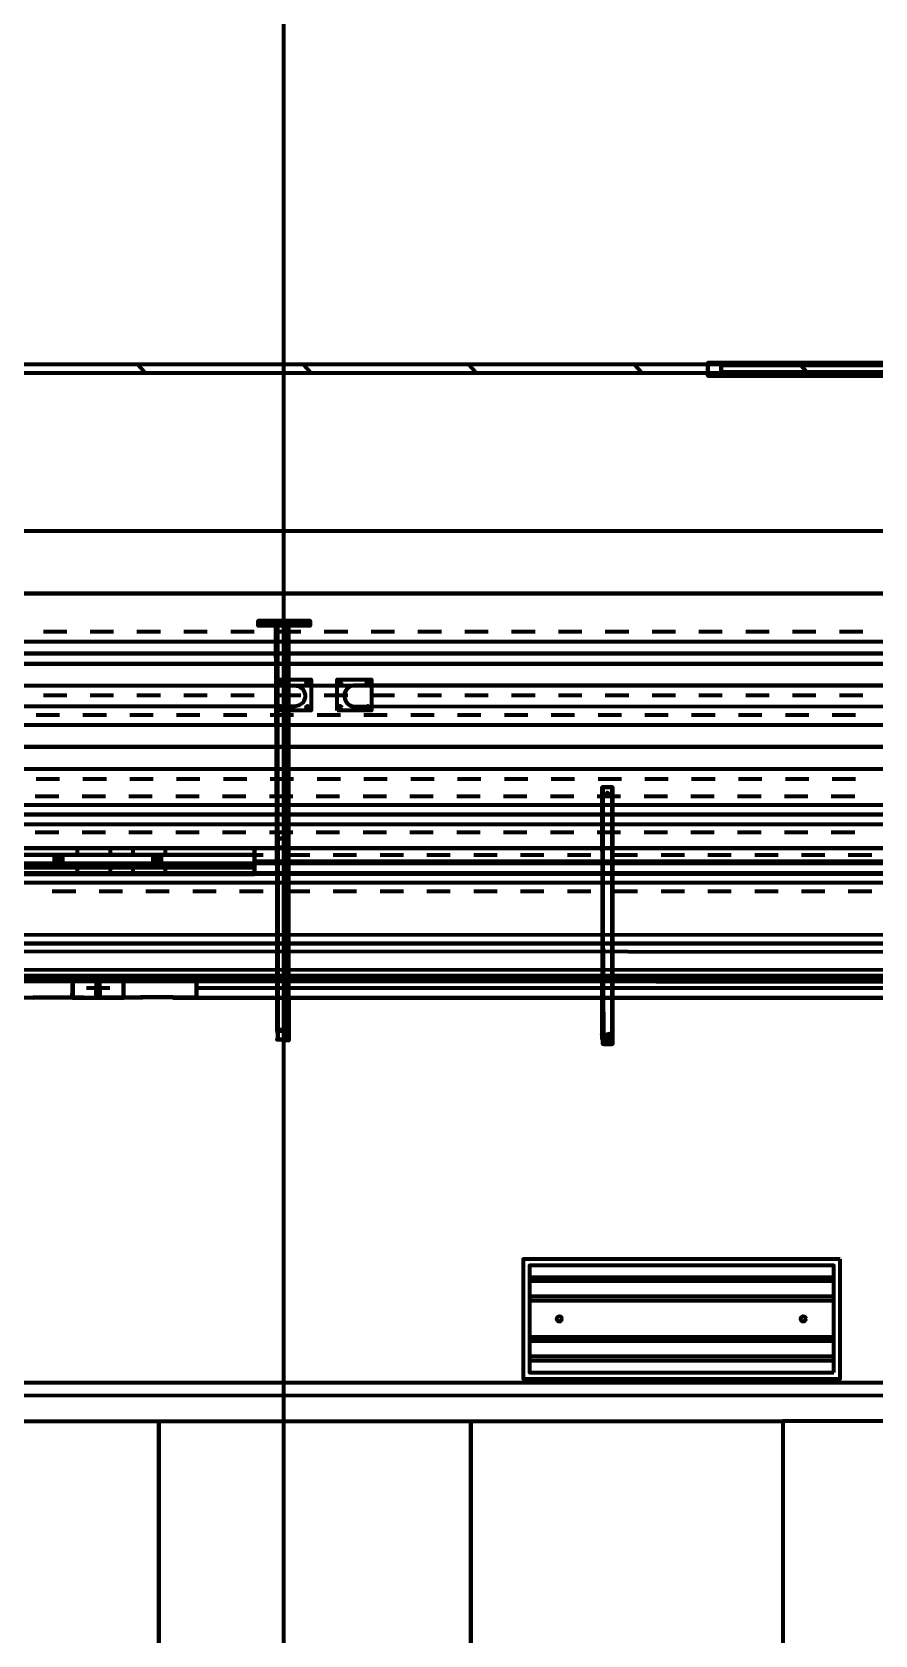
# Model space of a CAD drawing. Extents: x 0 to 1153, y 0 to 816.
# Drawn here: x 720.04 to 741, y 607.2 to 647.06 of the extents above; entities that cross this region are included whole.
import ezdxf

# ---------------------------------------------------------------- set-up
doc = ezdxf.new("R2010")
doc.units = 0
doc.header["$MEASUREMENT"] = 0
for name, color, linetype in [('Arch', 7, 'Continuous'), ('Electrical', 7, 'Continuous'), ('Hatch', 7, 'Continuous'), ('PIPE', 7, 'Continuous')]:
    doc.layers.add(name, color=color, linetype=linetype)

msp = doc.modelspace()

# ---------------------------------------------------------------- linework, layer by layer
at = {"layer": 'Arch', "color": 11, "linetype": 'Continuous', "lineweight": 211}
for p, q in [((726.302, 361.77), (726.302, 717.391)), ((722.852, 638.588), (722.662, 638.789)), ((726.969, 638.588), (726.779, 638.789)), ((731.086, 638.588), (730.896, 638.789)), ((735.203, 638.588), (735.013, 638.789)), ((739.32, 638.588), (739.129, 638.789)), ((917.988, 634.651), (110.871, 634.651))]:
    msp.add_line(p, q, dxfattribs=at)
for points in [[(870.49, 638.588), (870.49, 383.254), (870.68, 383.254), (870.68, 638.789), (870.49, 638.789), (916.982, 638.789), (870.49, 638.789), (870.49, 584.528), (916.982, 584.528), (870.49, 584.528), (870.49, 638.789), (681.905, 638.789), (681.905, 638.588)], [(736.843, 638.831), (762.709, 638.831), (736.843, 638.831), (736.843, 638.514), (762.709, 638.514), (762.709, 638.789), (736.843, 638.789), (736.843, 638.588), (762.709, 638.588), (762.709, 638.831), (762.709, 638.514), (736.843, 638.514)], [(737.171, 638.831), (737.171, 638.514), (762.392, 638.514), (762.392, 638.831)], [(915.596, 631.603), (915.829, 631.603), (915.829, 633.095), (915.596, 633.095), (915.596, 631.603), (915.596, 633.095), (681.905, 633.095), (681.905, 631.603), (681.905, 633.095), (915.829, 633.095), (915.829, 631.603), (681.905, 631.603)], [(726.133, 630.185), (726.133, 630.957), (726.98, 630.957), (726.98, 630.185)], [(726.564, 630.809), (726.62, 630.805)], [(727.625, 630.185), (727.625, 630.957), (728.483, 630.957), (728.483, 630.185)], [(699.008, 613.473), (755.205, 613.473), (755.205, 523.737), (699.008, 523.737)]]:
    msp.add_lwpolyline(points, close=True, dxfattribs=at)
for points in [[(762.392, 638.831), (737.171, 638.831), (737.171, 638.556), (737.171, 638.778), (741.86, 638.778)], [(741.86, 638.778), (737.171, 638.778), (737.171, 638.831), (737.171, 638.556), (737.171, 638.778), (737.171, 638.831), (737.171, 638.556), (737.171, 638.778), (741.86, 638.778)], [(741.86, 638.778), (737.171, 638.778), (737.171, 638.831), (737.171, 638.556), (737.171, 638.778), (737.171, 638.831), (737.171, 638.556), (737.171, 638.778), (741.86, 638.778)], [(741.86, 638.778), (737.171, 638.778), (737.171, 638.831), (737.171, 638.556), (737.171, 638.778), (737.171, 638.831), (737.171, 638.556), (737.171, 638.778), (741.86, 638.778)], [(741.86, 638.778), (737.171, 638.778), (737.171, 638.831), (737.171, 638.556), (737.171, 638.778), (737.171, 638.831), (737.171, 638.556), (737.171, 638.778), (741.86, 638.778)], [(741.86, 638.778), (737.171, 638.778), (737.171, 638.831), (737.171, 638.556), (737.171, 638.778), (737.171, 638.831), (737.171, 638.556), (737.171, 638.778), (741.86, 638.778)], [(741.86, 638.778), (737.171, 638.778), (737.171, 638.831), (737.171, 638.556), (737.171, 638.778), (737.171, 638.831), (737.171, 638.556), (737.171, 638.778), (741.86, 638.778)], [(741.86, 638.778), (737.171, 638.778), (737.171, 638.831), (737.171, 638.556), (737.171, 638.778), (737.171, 638.831), (737.171, 638.556), (737.171, 638.778), (741.86, 638.778)], [(741.86, 638.778), (737.171, 638.778), (737.171, 638.831), (737.171, 638.556), (737.171, 638.778), (737.171, 638.831), (737.171, 638.556), (737.171, 638.778), (741.86, 638.778)], [(741.86, 638.778), (737.171, 638.778), (737.171, 638.831), (737.171, 638.556), (737.171, 638.778), (737.171, 638.831), (737.171, 638.556), (737.171, 638.778), (741.86, 638.778)], [(741.86, 638.778), (737.171, 638.778), (737.171, 638.831), (737.171, 638.556), (737.171, 638.778), (737.171, 638.831), (737.171, 638.556), (737.171, 638.778), (741.86, 638.778)], [(741.86, 638.778), (737.171, 638.778), (737.171, 638.831), (737.171, 638.556), (737.171, 638.778), (737.171, 638.831), (737.171, 638.556), (737.171, 638.778), (741.86, 638.778)], [(741.86, 638.778), (737.171, 638.778), (737.171, 638.831), (737.171, 638.556), (737.171, 638.778), (737.171, 638.831), (737.171, 638.556), (737.171, 638.778), (741.86, 638.778)], [(741.86, 638.778), (737.171, 638.778), (737.171, 638.831), (737.171, 638.556), (737.171, 638.778), (737.171, 638.831), (737.171, 638.556), (737.171, 638.778), (741.86, 638.778)], [(741.86, 638.778), (737.171, 638.778), (737.171, 638.831), (737.171, 638.556), (737.171, 638.778), (737.171, 638.831), (737.171, 638.556), (737.171, 638.778), (741.86, 638.778)], [(741.86, 638.778), (737.171, 638.778), (737.171, 638.831), (737.171, 638.556), (737.171, 638.778), (737.171, 638.831), (737.171, 638.556), (737.171, 638.778), (741.86, 638.778)], [(741.86, 638.778), (737.171, 638.778), (737.171, 638.831), (737.171, 638.556), (737.171, 638.778), (737.171, 638.831), (737.171, 638.556), (737.171, 638.778), (741.86, 638.778)], [(741.86, 638.778), (737.171, 638.778), (737.171, 638.831), (737.171, 638.556), (737.171, 638.778), (737.171, 638.831), (741.86, 638.831), (737.171, 638.831), (741.86, 638.831), (737.171, 638.831), (741.86, 638.831), (737.171, 638.831), (741.86, 638.831), (737.171, 638.831), (741.86, 638.831), (737.171, 638.831), (741.86, 638.831), (737.171, 638.831), (741.86, 638.831), (737.171, 638.831), (741.86, 638.831), (737.171, 638.831), (741.86, 638.831), (737.171, 638.831), (741.86, 638.831), (737.171, 638.831), (741.86, 638.831), (737.171, 638.831), (741.86, 638.831), (737.171, 638.831), (741.86, 638.831), (737.171, 638.831), (741.86, 638.831), (737.171, 638.831), (741.86, 638.831), (737.171, 638.831), (741.86, 638.831), (737.171, 638.831), (741.86, 638.831), (737.171, 638.831), (737.171, 638.556), (741.86, 638.598), (737.171, 638.556), (741.86, 638.598), (737.171, 638.556), (741.86, 638.598), (737.171, 638.556), (741.86, 638.598), (737.171, 638.556), (741.86, 638.598), (737.171, 638.556), (741.86, 638.598), (737.171, 638.556), (741.86, 638.598), (737.171, 638.556), (741.86, 638.598), (737.171, 638.556), (741.86, 638.598), (737.171, 638.556), (741.86, 638.598), (737.171, 638.556), (741.86, 638.598), (737.171, 638.556), (741.86, 638.598), (737.171, 638.556), (741.86, 638.598), (737.171, 638.556), (741.86, 638.598), (737.171, 638.556), (741.86, 638.598), (737.171, 638.556), (741.86, 638.598), (737.171, 638.556), (741.86, 638.598), (737.171, 638.556), (741.86, 638.598), (737.171, 638.556), (741.86, 638.598), (737.171, 638.556), (741.86, 638.598), (737.171, 638.556), (741.86, 638.598), (737.171, 638.556), (741.86, 638.598), (737.171, 638.556), (741.86, 638.598), (737.171, 638.556), (741.86, 638.598), (737.171, 638.556), (741.86, 638.598), (737.171, 638.556), (741.86, 638.598), (737.171, 638.556), (741.86, 638.598), (737.171, 638.556), (741.86, 638.598), (737.171, 638.556), (741.86, 638.598), (737.171, 638.556), (741.86, 638.598), (737.171, 638.556), (741.86, 638.598), (737.171, 638.556), (741.86, 638.598), (737.171, 638.556), (741.86, 638.598), (737.171, 638.598), (741.86, 638.556), (737.171, 638.514), (762.392, 638.556)], [(711.687, 630.809), (726.62, 630.805), (726.672, 630.789), (726.72, 630.762), (726.762, 630.726), (726.795, 630.682), (726.819, 630.631), (726.83, 630.577), (726.83, 630.522), (726.819, 630.469), (726.795, 630.418), (726.762, 630.373), (726.72, 630.337), (726.672, 630.311), (726.578, 630.29), (711.69, 630.291)], [(755.205, 613.156), (699.336, 613.145), (699.336, 523.737)], [(715.433, 604.753), (715.433, 612.51), (723.191, 612.51), (730.948, 612.51), (730.948, 604.753)], [(723.191, 604.753), (723.191, 612.51), (723.191, 604.753)], [(730.948, 604.753), (730.948, 612.51), (738.706, 612.51), (738.706, 604.753)], [(746.474, 604.753), (746.474, 612.51), (738.706, 612.51), (738.706, 604.753)]]:
    msp.add_lwpolyline(points, dxfattribs=at)
msp.add_lwpolyline([(742.936, 630.809), (728.045, 630.808), (727.99, 630.798), (727.94, 630.777), (727.885, 630.736), (727.841, 630.682), (727.818, 630.631), (727.807, 630.577), (727.807, 630.522), (727.818, 630.469), (727.849, 630.406), (727.895, 630.354), (727.952, 630.316), (728.003, 630.298), (728.059, 630.29), (742.937, 630.292, 0.273594)], format="xyb", dxfattribs=at)
for centre, radius in [((726.212, 630.888), 0.037), ((726.89, 630.888), 0.0371), ((727.705, 630.888), 0.037), ((728.393, 630.888), 0.037), ((726.212, 630.264), 0.037), ((726.89, 630.264), 0.0371), ((727.705, 630.264), 0.037), ((728.393, 630.264), 0.037)]:
    msp.add_circle(centre, radius, dxfattribs=at)
msp.add_arc((728.065, 630.55), 0.26, 91.3035, 271.8214, dxfattribs=at)
at = {"layer": 'Electrical', "color": 5, "linetype": 'Continuous', "lineweight": 211}
msp.add_line((725.572, 626.438), (823.32, 626.438), dxfattribs=at)
for points in [[(823.32, 626.131), (725.572, 626.131), (823.32, 626.121), (823.32, 626.766), (823.32, 626.131), (823.32, 626.766), (823.32, 626.121), (725.572, 626.121), (725.572, 626.766), (725.572, 626.131), (725.572, 626.766), (725.572, 626.121)], [(725.572, 626.766), (823.32, 626.766), (725.572, 626.766), (823.32, 626.766)]]:
    msp.add_lwpolyline(points, close=True, dxfattribs=at)
at = {"layer": 'Hatch', "color": 3, "linetype": 'Continuous', "lineweight": 211}
for p, q in [((726.959, 632.291), (725.667, 632.291)), ((734.229, 628.28), (734.25, 628.28))]:
    msp.add_line(p, q, dxfattribs=at)
at = {"layer": 'Hatch', "color": 5, "linetype": 'Continuous', "lineweight": 211}
for p, q in [((721.17, 626.766), (722.545, 626.766)), ((723.36, 626.766), (721.984, 626.766)), ((720.598, 626.279), (720.598, 626.597)), ((722.545, 626.597), (721.17, 626.597)), ((721.17, 626.279), (722.545, 626.279)), ((721.984, 626.597), (723.36, 626.597)), ((723.36, 626.279), (721.984, 626.279)), ((723.106, 626.597), (723.043, 626.597)), ((722.545, 626.121), (721.17, 626.121)), ((721.984, 626.121), (723.36, 626.121)), ((722.323, 623.517), (722.323, 623.528)), ((721.974, 623.284), (721.392, 623.284)), ((721.73, 623.062), (721.73, 623.041)), ((739.976, 616.088), (732.409, 616.088)), ((739.976, 615.992), (732.409, 615.992)), ((739.976, 615.611), (732.409, 615.611)), ((739.976, 615.505), (732.409, 615.505)), ((739.976, 614.606), (732.409, 614.606)), ((739.976, 614.5), (732.409, 614.5)), ((739.976, 614.119), (732.409, 614.119)), ((739.976, 614.013), (732.409, 614.013))]:
    msp.add_line(p, q, dxfattribs=at)
at = {"layer": 'Hatch', "color": 3, "linetype": 'Continuous', "lineweight": 211}
for points in [[(726.959, 632.418), (726.959, 632.291), (726.959, 632.418), (725.667, 632.418), (725.667, 632.291), (725.667, 632.418)], [(725.667, 632.365), (726.959, 632.344), (725.667, 632.344)], [(726.366, 622.02), (726.156, 622.004), (726.429, 621.982), (726.156, 622.004), (726.366, 622.02), (726.355, 622.226), (726.154, 622.205), (726.156, 622.004), (726.366, 622.02), (726.156, 622.004), (726.165, 622.247), (726.398, 622.205), (726.366, 622.02), (726.156, 622.004), (726.165, 622.226), (726.377, 622.205), (726.366, 622.02), (726.355, 622.247), (726.133, 622.205), (726.156, 622.004), (726.366, 622.02), (726.387, 632.354), (726.429, 621.982), (726.429, 632.354), (726.144, 632.354), (726.156, 622.004), (726.101, 632.354), (726.156, 622.004), (726.156, 622.004)], [(726.355, 632.354), (726.101, 632.354), (726.355, 632.354), (726.429, 632.354), (726.144, 632.354)], [(734.388, 628.105), (734.295, 628.09), (734.388, 628.105), (734.344, 628.152), (734.295, 628.09), (734.388, 628.105), (734.295, 628.09), (734.295, 628.09)], [(726.355, 622.247), (726.133, 622.247), (726.355, 622.247), (726.133, 622.247), (726.355, 622.247), (726.377, 626.777), (726.355, 622.247), (726.398, 626.798), (726.355, 627.02), (726.133, 626.988), (726.133, 626.777), (726.133, 622.247), (726.133, 626.777), (726.133, 622.247)], [(726.133, 626.777), (726.36, 626.791), (726.133, 626.777), (726.36, 626.791), (726.133, 626.777), (726.36, 626.791), (726.355, 627.01), (726.154, 626.988), (726.133, 626.777), (726.165, 627.02), (726.398, 626.988), (726.36, 626.791), (726.133, 626.777), (726.165, 627.01), (726.377, 626.988), (726.36, 626.791), (726.133, 626.777), (726.36, 626.791), (726.36, 626.791)], [(734.452, 621.924), (734.233, 621.914), (734.452, 621.924), (734.233, 621.914), (734.452, 621.924), (734.233, 621.914), (734.25, 622.131), (734.462, 622.109), (734.452, 621.924), (734.441, 622.152), (734.219, 622.109), (734.233, 621.914), (734.233, 621.914)], [(734.25, 622.014), (734.473, 622.014), (734.219, 622.014), (734.473, 622.014)]]:
    msp.add_lwpolyline(points, dxfattribs=at)
for points in [[(734.462, 628.28), (734.25, 628.28), (734.473, 628.28), (734.25, 628.28), (734.219, 628.28), (734.462, 628.28), (734.25, 628.28), (734.473, 628.28), (734.219, 628.28), (734.462, 628.28), (734.462, 622.014), (734.473, 628.28), (734.473, 622.014), (734.229, 622.014), (734.229, 628.28), (734.219, 622.014), (734.229, 628.28), (734.229, 621.887), (734.219, 628.28), (734.25, 621.887), (734.462, 621.887), (734.462, 628.28), (734.473, 621.887)], [(726.133, 627.01), (726.144, 626.994), (726.147, 627.003), (726.156, 627.009), (726.158, 627.01), (726.123, 626.994), (726.13, 627.016), (726.148, 627.029), (726.157, 627.031), (726.144, 626.994), (726.147, 627.003), (726.156, 627.009), (726.158, 627.01), (726.123, 626.994), (726.13, 627.016), (726.16, 627.031)], [(726.35, 627.01), (726.365, 626.997), (726.366, 626.995), (726.35, 627.031), (726.372, 627.024), (726.386, 627.003), (726.387, 626.997), (726.35, 627.01), (726.359, 627.006), (726.365, 626.997), (726.366, 626.995), (726.35, 627.031), (726.372, 627.024), (726.387, 626.994)], [(734.229, 622.115), (734.24, 622.13), (734.244, 622.131), (734.208, 622.115), (734.215, 622.137), (734.245, 622.152)], [(734.436, 622.131), (734.451, 622.119), (734.451, 622.116), (734.436, 622.152), (734.458, 622.145), (734.473, 622.115)]]:
    msp.add_lwpolyline(points, close=True, dxfattribs=at)
at = {"layer": 'Hatch', "color": 5, "linetype": 'Continuous', "lineweight": 211}
for points in [[(719.931, 626.766), (721.296, 626.766), (721.984, 626.766), (721.984, 626.597), (718.958, 626.597), (718.958, 626.766), (718.958, 626.597), (719.931, 626.597), (722.672, 626.597), (723.36, 626.597), (723.36, 626.766), (718.958, 626.766)], [(724.598, 626.766), (723.233, 626.766), (722.545, 626.766), (722.545, 626.597), (725.572, 626.597), (725.572, 626.766), (725.572, 626.597), (724.598, 626.597), (721.857, 626.597), (721.17, 626.597), (721.17, 626.766), (725.572, 626.766)], [(719.931, 626.279), (721.296, 626.279), (721.984, 626.279), (721.984, 626.121), (718.958, 626.121), (718.958, 626.279), (718.958, 626.121), (719.931, 626.121), (722.672, 626.121), (723.36, 626.121), (723.36, 626.279), (718.958, 626.279)], [(721.053, 623.517), (721.73, 623.517), (721.73, 623.528), (721.053, 623.517), (721.053, 623.062), (721.73, 623.041), (721.73, 623.041), (721.72, 623.517), (721.73, 623.041), (721.042, 623.041), (721.053, 623.517), (721.053, 623.041), (721.042, 623.041), (721.053, 623.517), (721.73, 623.528)], [(721.646, 623.517), (721.646, 623.062), (724.133, 623.062), (723.551, 623.041), (724.133, 623.041), (722.323, 623.062), (722.323, 623.062), (721.635, 623.041), (721.646, 623.517), (722.323, 623.528)], [(740.135, 616.543), (732.25, 616.543), (732.25, 613.569), (740.135, 613.569)], [(739.976, 613.727), (739.976, 616.384), (732.409, 616.384), (732.409, 613.727)], [(733.224, 615.056), (733.172, 614.989), (733.128, 614.992), (733.094, 615.024), (733.087, 615.067), (733.11, 615.108), (733.149, 615.124), (733.191, 615.114), (733.224, 615.056)], [(739.288, 615.056), (739.241, 614.99), (739.198, 614.99), (739.161, 615.019), (739.151, 615.061), (739.167, 615.1), (739.203, 615.123), (739.246, 615.119), (739.288, 615.056)]]:
    msp.add_lwpolyline(points, close=True, dxfattribs=at)
for points in [[(720.651, 626.279), (720.598, 626.279), (720.746, 626.279), (720.81, 626.279), (720.81, 626.597), (720.651, 626.597), (720.651, 626.279), (720.81, 626.279)], [(720.746, 626.597), (720.598, 626.597), (720.651, 626.597)], [(720.81, 626.597), (720.746, 626.597), (720.746, 626.279)], [(723.106, 626.279), (723.106, 626.597), (723.254, 626.597), (723.191, 626.597), (723.043, 626.597), (723.043, 626.279), (723.106, 626.279), (723.191, 626.279), (722.545, 626.279), (722.545, 626.121), (725.572, 626.121), (725.572, 626.279), (725.572, 626.121), (724.598, 626.121), (721.857, 626.121), (721.17, 626.121), (721.17, 626.279), (725.572, 626.279), (724.598, 626.279), (723.191, 626.279), (723.043, 626.279)], [(723.254, 626.597), (723.254, 626.279), (723.191, 626.279), (723.191, 626.597)], [(719.508, 623.517), (720.09, 623.528), (719.508, 623.517), (721.73, 623.528), (722.323, 623.528), (721.635, 623.528), (721.635, 623.041), (722.313, 623.041), (722.313, 623.041), (722.313, 623.517), (721.646, 623.517), (721.635, 623.041), (721.053, 623.041), (721.635, 623.041), (722.048, 623.041), (723.551, 623.062), (722.736, 623.062), (722.313, 623.041), (721.73, 623.041), (722.323, 623.041), (722.323, 623.517), (724.133, 623.528), (724.133, 623.041), (724.133, 623.517), (723.551, 623.528), (722.736, 623.528), (722.313, 623.517), (721.73, 623.528), (721.318, 623.528), (720.09, 623.517), (720.64, 623.517), (721.042, 623.528), (719.508, 623.528)], [(823.32, 623.528), (724.133, 623.528), (724.133, 623.041), (724.133, 623.517), (724.133, 623.041), (724.133, 623.528), (723.551, 623.517), (722.059, 623.517), (721.635, 623.528), (721.053, 623.517), (721.635, 623.528), (724.133, 623.528), (823.352, 623.528)], [(823.32, 623.517), (724.133, 623.517), (823.32, 623.528)], [(719.508, 623.062), (720.09, 623.041), (719.508, 623.062), (721.042, 623.041), (720.63, 623.041), (720.09, 623.062), (721.318, 623.062), (721.73, 623.041), (719.508, 623.041)], [(833.342, 623.284), (823.32, 623.284), (724.133, 623.284)], [(823.32, 623.041), (724.133, 623.041), (823.32, 623.041), (724.133, 623.041), (823.32, 623.041)]]:
    msp.add_lwpolyline(points, dxfattribs=at)
at = {"layer": 'Hatch', "color": 3, "linetype": 'Continuous', "lineweight": 211}
for p in [(726.133, 627.01), (726.133, 626.777), (726.133, 622.226), (726.133, 622.004)]:
    msp.add_point(p, dxfattribs=at)
at = {"layer": 'PIPE', "color": 4, "linetype": 'Continuous', "lineweight": 211}
for p, q in [((720.905, 632.143), (720.323, 632.143)), ((722.069, 632.143), (721.487, 632.143)), ((723.233, 632.143), (722.651, 632.143)), ((724.397, 632.143), (723.815, 632.143)), ((725.562, 632.143), (724.98, 632.143)), ((726.726, 632.143), (726.144, 632.143)), ((727.89, 632.143), (727.308, 632.143)), ((729.054, 632.143), (728.472, 632.143)), ((730.218, 632.143), (729.636, 632.143)), ((731.382, 632.143), (730.8, 632.143)), ((732.547, 632.143), (731.964, 632.143)), ((733.711, 632.143), (733.129, 632.143)), ((734.875, 632.143), (734.293, 632.143)), ((736.039, 632.143), (735.457, 632.143)), ((737.203, 632.143), (736.621, 632.143)), ((738.367, 632.143), (737.785, 632.143)), ((739.532, 632.143), (738.949, 632.143)), ((740.696, 632.143), (740.114, 632.143)), ((720.323, 630.566), (720.905, 630.566)), ((721.487, 630.566), (722.069, 630.566)), ((722.651, 630.566), (723.233, 630.566)), ((723.815, 630.566), (724.397, 630.566)), ((724.98, 630.566), (725.562, 630.566)), ((726.144, 630.566), (726.726, 630.566)), ((727.308, 630.566), (727.89, 630.566)), ((728.472, 630.566), (729.054, 630.566)), ((729.636, 630.566), (730.218, 630.566)), ((730.8, 630.566), (731.382, 630.566)), ((731.964, 630.566), (732.547, 630.566)), ((733.129, 630.566), (733.711, 630.566)), ((734.293, 630.566), (734.875, 630.566)), ((735.457, 630.566), (736.039, 630.566)), ((736.621, 630.566), (737.203, 630.566)), ((737.785, 630.566), (738.367, 630.566)), ((738.949, 630.566), (739.532, 630.566)), ((740.114, 630.566), (740.696, 630.566))]:
    msp.add_line(p, q, dxfattribs=at)
at = {"layer": 'PIPE', "color": 220, "linetype": 'Continuous', "lineweight": 211}
for p, q in [((720.725, 630.068), (720.143, 630.068)), ((721.889, 630.068), (721.307, 630.068)), ((723.053, 630.068), (722.471, 630.068)), ((724.217, 630.068), (723.635, 630.068)), ((725.382, 630.068), (724.8, 630.068)), ((726.546, 630.068), (725.964, 630.068)), ((727.71, 630.068), (727.128, 630.068)), ((728.874, 630.068), (728.292, 630.068)), ((730.038, 630.068), (729.456, 630.068)), ((731.202, 630.068), (730.62, 630.068)), ((732.367, 630.068), (731.785, 630.068)), ((733.531, 630.068), (732.949, 630.068)), ((734.695, 630.068), (734.113, 630.068)), ((735.859, 630.068), (735.277, 630.068)), ((737.023, 630.068), (736.441, 630.068)), ((738.188, 630.068), (737.605, 630.068)), ((739.352, 630.068), (738.77, 630.068)), ((740.516, 630.068), (739.934, 630.068)), ((720.143, 628.491), (720.725, 628.491)), ((721.307, 628.491), (721.889, 628.491)), ((722.471, 628.491), (723.053, 628.491)), ((723.635, 628.491), (724.217, 628.491)), ((724.8, 628.491), (725.382, 628.491)), ((725.964, 628.491), (726.546, 628.491)), ((727.128, 628.491), (727.71, 628.491)), ((728.292, 628.491), (728.874, 628.491)), ((729.456, 628.491), (730.038, 628.491)), ((730.62, 628.491), (731.202, 628.491)), ((731.785, 628.491), (732.367, 628.491)), ((732.949, 628.491), (733.531, 628.491)), ((734.113, 628.491), (734.695, 628.491)), ((735.277, 628.491), (735.859, 628.491)), ((736.441, 628.491), (737.023, 628.491)), ((737.605, 628.491), (738.188, 628.491)), ((738.77, 628.491), (739.352, 628.491)), ((739.934, 628.491), (740.516, 628.491))]:
    msp.add_line(p, q, dxfattribs=at)
at = {"layer": 'PIPE', "color": 152, "linetype": 'Continuous', "lineweight": 211}
for p, q in [((720.704, 628.047), (720.122, 628.047)), ((721.868, 628.047), (721.286, 628.047)), ((723.032, 628.047), (722.45, 628.047)), ((724.196, 628.047), (723.614, 628.047)), ((725.36, 628.047), (724.778, 628.047)), ((726.525, 628.047), (725.943, 628.047)), ((727.689, 628.047), (727.107, 628.047)), ((728.853, 628.047), (728.271, 628.047)), ((730.017, 628.047), (729.435, 628.047)), ((731.181, 628.047), (730.599, 628.047)), ((732.345, 628.047), (731.763, 628.047)), ((733.51, 628.047), (732.928, 628.047)), ((734.674, 628.047), (734.092, 628.047)), ((735.838, 628.047), (735.256, 628.047)), ((737.002, 628.047), (736.42, 628.047)), ((738.166, 628.047), (737.584, 628.047)), ((739.33, 628.047), (738.748, 628.047)), ((740.495, 628.047), (739.913, 628.047)), ((720.122, 627.158), (720.704, 627.158)), ((721.286, 627.158), (721.868, 627.158)), ((722.45, 627.158), (723.032, 627.158)), ((723.614, 627.158), (724.196, 627.158)), ((724.778, 627.158), (725.36, 627.158)), ((725.943, 627.158), (726.525, 627.158)), ((727.107, 627.158), (727.689, 627.158)), ((728.271, 627.158), (728.853, 627.158)), ((729.435, 627.158), (730.017, 627.158)), ((730.599, 627.158), (731.181, 627.158)), ((731.763, 627.158), (732.345, 627.158)), ((732.928, 627.158), (733.51, 627.158)), ((734.092, 627.158), (734.674, 627.158)), ((735.256, 627.158), (735.838, 627.158)), ((736.42, 627.158), (737.002, 627.158)), ((737.584, 627.158), (738.166, 627.158)), ((738.748, 627.158), (739.33, 627.158)), ((739.913, 627.158), (740.495, 627.158))]:
    msp.add_line(p, q, dxfattribs=at)
at = {"layer": 'PIPE', "color": 171, "linetype": 'Continuous', "lineweight": 211}
for p, q in [((721.127, 626.586), (720.545, 626.586)), ((722.291, 626.586), (721.709, 626.586)), ((723.455, 626.586), (722.873, 626.586)), ((724.62, 626.586), (724.038, 626.586)), ((725.784, 626.586), (725.202, 626.586)), ((726.948, 626.586), (726.366, 626.586)), ((728.112, 626.586), (727.53, 626.586)), ((729.276, 626.586), (728.694, 626.586)), ((730.441, 626.586), (729.858, 626.586)), ((731.605, 626.586), (731.023, 626.586)), ((732.769, 626.586), (732.187, 626.586)), ((733.933, 626.586), (733.351, 626.586)), ((735.097, 626.586), (734.515, 626.586)), ((736.261, 626.586), (735.679, 626.586)), ((737.425, 626.586), (736.843, 626.586)), ((738.59, 626.586), (738.008, 626.586)), ((739.754, 626.586), (739.172, 626.586)), ((740.918, 626.586), (740.336, 626.586)), ((720.545, 625.697), (721.127, 625.697)), ((721.709, 625.697), (722.291, 625.697)), ((722.873, 625.697), (723.455, 625.697)), ((724.038, 625.697), (724.62, 625.697)), ((725.202, 625.697), (725.784, 625.697)), ((726.366, 625.697), (726.948, 625.697)), ((727.53, 625.697), (728.112, 625.697)), ((728.694, 625.697), (729.276, 625.697)), ((729.858, 625.697), (730.441, 625.697)), ((731.023, 625.697), (731.605, 625.697)), ((732.187, 625.697), (732.769, 625.697)), ((733.351, 625.697), (733.933, 625.697)), ((734.515, 625.697), (735.097, 625.697)), ((735.679, 625.697), (736.261, 625.697)), ((736.843, 625.697), (737.425, 625.697)), ((738.008, 625.697), (738.59, 625.697)), ((739.172, 625.697), (739.754, 625.697)), ((740.336, 625.697), (740.918, 625.697))]:
    msp.add_line(p, q, dxfattribs=at)
at = {"layer": 'PIPE', "color": 4, "linetype": 'Continuous', "lineweight": 211}
msp.add_lwpolyline([(685.694, 630.809), (685.694, 631.899), (685.694, 630.809), (839.354, 630.809), (839.354, 631.899), (685.694, 631.899)], dxfattribs=at)
at = {"layer": 'PIPE', "color": 110, "linetype": 'Continuous', "lineweight": 211}
msp.add_lwpolyline([(685.694, 631.349), (839.354, 631.349), (685.694, 631.349)], dxfattribs=at)
at = {"layer": 'PIPE', "color": 200, "linetype": 'Continuous', "lineweight": 211}
msp.add_lwpolyline([(687.768, 628.735), (687.768, 629.825), (687.768, 628.735), (841.587, 628.735), (841.587, 629.825), (687.768, 629.825)], dxfattribs=at)
at = {"layer": 'PIPE', "color": 230, "linetype": 'Continuous', "lineweight": 211}
msp.add_lwpolyline([(687.768, 629.285), (841.587, 629.285), (687.768, 629.285)], dxfattribs=at)
at = {"layer": 'PIPE', "color": 142, "linetype": 'Continuous', "lineweight": 211}
msp.add_lwpolyline([(860.478, 627.835), (860.478, 627.359), (860.478, 627.835), (688.626, 627.835), (688.626, 627.359), (860.478, 627.359)], dxfattribs=at)
at = {"layer": 'PIPE', "color": 162, "linetype": 'Continuous', "lineweight": 211}
msp.add_lwpolyline([(860.478, 627.602), (688.626, 627.602), (860.478, 627.602)], dxfattribs=at)
at = {"layer": 'PIPE', "color": 3, "linetype": 'Continuous', "lineweight": 211}
for points in [[(864.373, 626.967), (864.373, 624.903), (864.371, 624.751), (864.362, 624.692), (864.343, 624.636), (864.316, 624.584), (864.282, 624.537), (864.241, 624.497), (864.195, 624.462), (864.143, 624.436), (864.087, 624.417), (864.028, 624.407), (863.875, 624.395), (691.854, 624.395), (863.875, 624.395)], [(863.875, 624.618), (863.875, 624.205), (863.875, 624.618), (863.875, 624.205), (863.875, 624.618), (863.875, 624.205), (864.002, 624.173), (863.875, 624.205), (863.875, 624.618), (864.002, 624.618), (863.875, 624.618), (691.854, 624.597), (691.854, 624.205), (691.727, 624.173), (691.854, 624.205), (863.875, 624.173)], [(692.531, 623.591), (864.595, 623.591), (692.531, 623.591), (692.409, 623.602), (692.347, 623.594), (692.29, 623.573), (692.226, 623.526), (692.179, 623.462), (692.158, 623.405), (692.161, 623.337), (692.161, 623.221), (692.161, 565.69), (692.161, 623.221)], [(864.595, 623.75), (864.595, 623.454), (864.595, 623.75), (864.595, 623.454), (864.595, 623.75), (864.595, 623.454), (864.701, 623.422), (864.595, 623.454), (864.595, 623.75), (864.701, 623.75), (864.595, 623.75), (692.531, 623.729), (692.531, 623.454), (692.415, 623.422), (692.531, 623.454), (864.595, 623.422)]]:
    msp.add_lwpolyline(points, dxfattribs=at)
at = {"layer": 'PIPE', "color": 161, "linetype": 'Continuous', "lineweight": 211}
msp.add_lwpolyline([(862.256, 626.385), (862.256, 625.909), (862.256, 626.385), (690.012, 626.385), (690.012, 625.909), (862.256, 625.909)], dxfattribs=at)
at = {"layer": 'PIPE', "color": 181, "linetype": 'Continuous', "lineweight": 211}
msp.add_lwpolyline([(862.256, 626.142), (690.012, 626.142), (862.256, 626.142)], dxfattribs=at)

doc.saveas('drawing.dxf')
